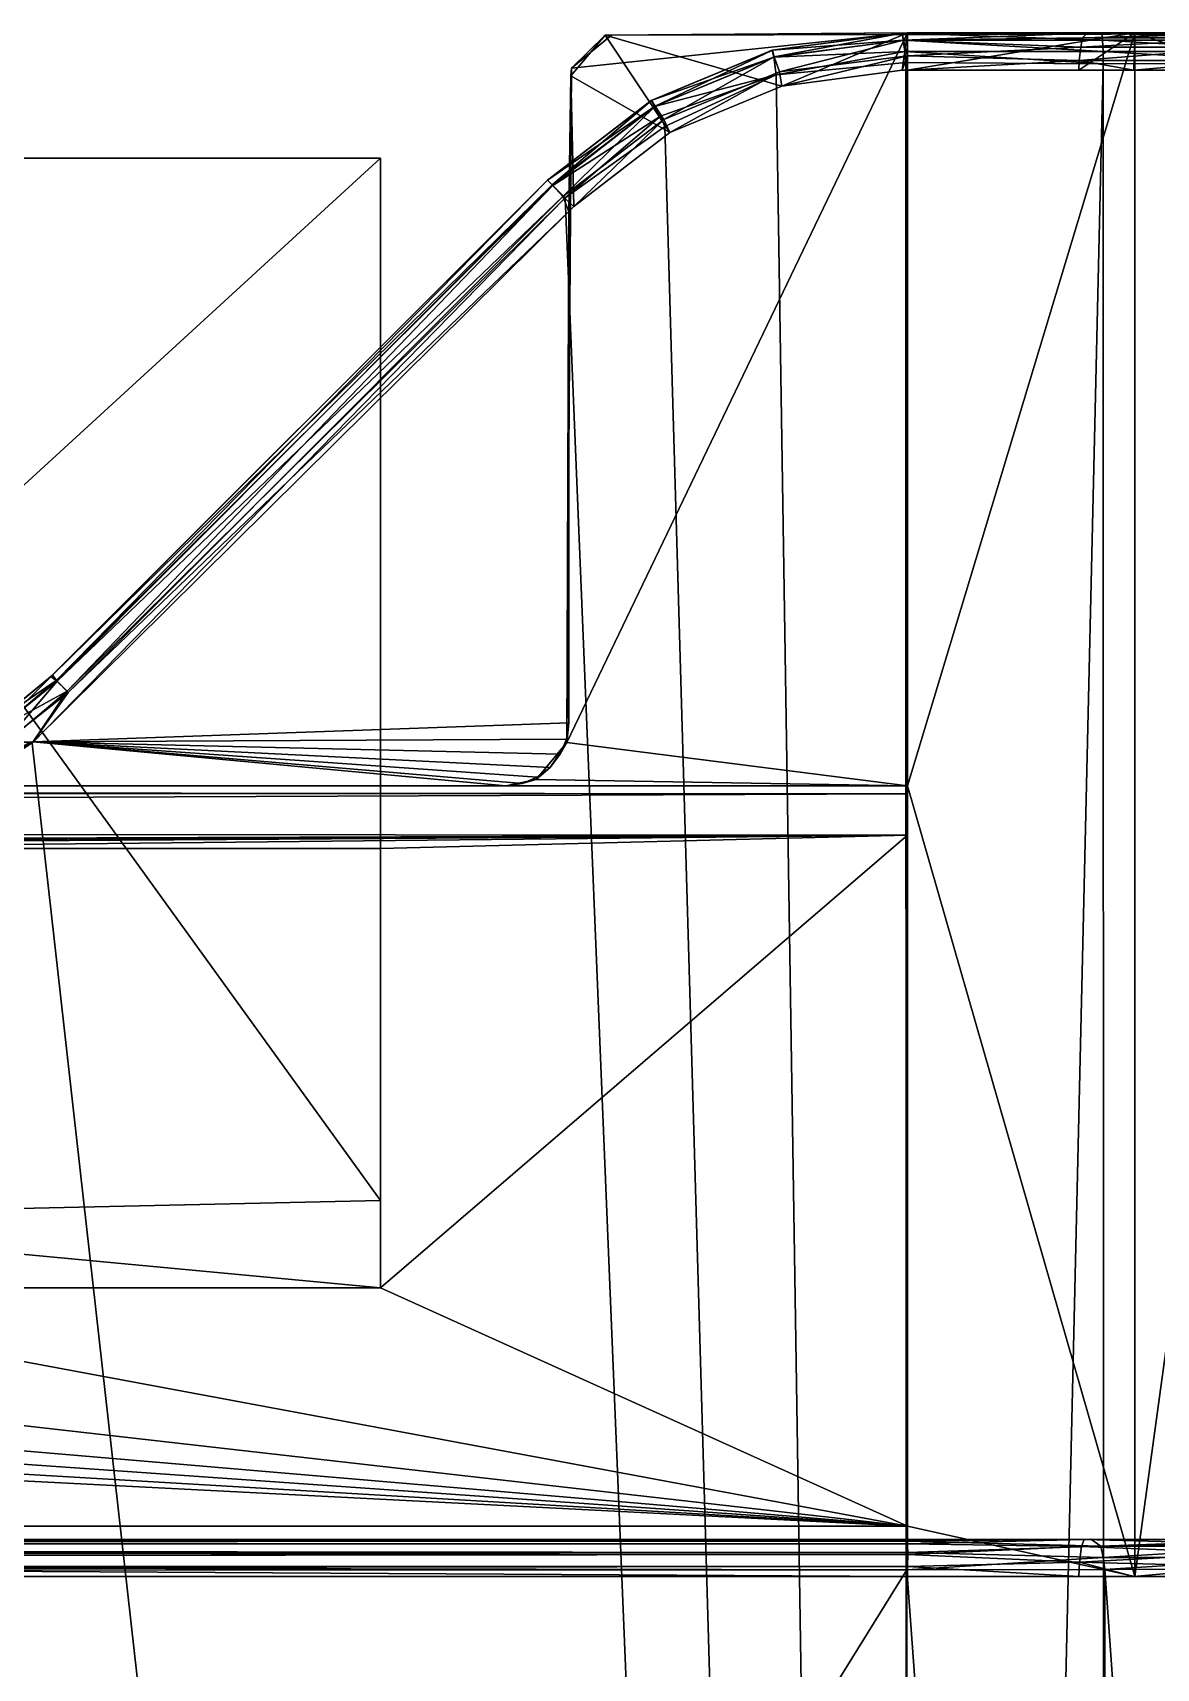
# Model space of a CAD drawing. Extents: x 1024.23 to 1033.17, y -779.2 to -772.4.
# Drawn here: x 1031.473 to 1032.368, y -773.703 to -772.4 of the extents above; entities that cross this region are included whole.
import ezdxf

# ---------------------------------------------------------------- set-up
doc = ezdxf.new("R2010")
doc.units = 0

msp = doc.modelspace()

# ---------------------------------------------------------------- linework, layer by layer
for points in [[(1032.170044, -773.000183, 2.799559), (1031.898682, -772.965759, 2.799559), (1032.170044, -772.400208, 2.799559)], [(1032.170044, -772.400208, 2.799559), (1031.898682, -772.965759, 2.799559), (1031.902222, -772.428345, 2.799559)], [(1031.929077, -772.4021, 5.399554), (1031.901733, -772.434692, 5.399554), (1031.980713, -772.479736, 5.399554)], [(1031.929077, -772.4021, 5.399554), (1031.902222, -772.428345, 2.799559), (1031.901733, -772.434692, 5.399554)], [(1031.902222, -772.428345, 2.799559), (1031.934204, -772.402039, 2.799559), (1032.170044, -772.400208, 2.799559)], [(1031.929077, -772.4021, 5.399554), (1031.934204, -772.402039, 2.799559), (1031.902222, -772.428345, 2.799559)], [(1031.929077, -772.4021, 5.399554), (1032.069946, -772.44281, 5.399554), (1032.170044, -772.400208, 5.399554)], [(1031.934204, -772.402039, 2.799559), (1031.929077, -772.4021, 5.399554), (1032.170044, -772.400208, 2.799559)], [(1032.170044, -772.400208, 2.799559), (1031.929077, -772.4021, 5.399554), (1032.869995, -772.400208, 4.699555)], [(1031.929077, -772.4021, 5.399554), (1032.170044, -772.400208, 5.399554), (1032.869995, -772.400208, 4.699555)], [(1031.980713, -772.479736, 5.399554), (1032.069946, -772.44281, 5.399554), (1031.929077, -772.4021, 5.399554)], [(1032.165894, -772.400574, 5.675252), (1032.062378, -772.414185, 5.423744), (1032.062134, -772.414246, 5.675363)], [(1032.165894, -772.400574, 5.675252), (1032.062134, -772.414246, 5.675363), (1032.166626, -772.406128, 5.688049)], [(1032.166626, -772.406128, 5.688049), (1032.062134, -772.414246, 5.675363), (1032.063599, -772.419678, 5.687993)], [(1032.165894, -772.400574, 5.675252), (1032.165649, -772.400696, 5.423609), (1032.062378, -772.414185, 5.423744)], [(1032.062378, -772.414185, 5.423744), (1032.165649, -772.400696, 5.423609), (1032.063843, -772.419556, 5.411115)], [(1032.166626, -772.406128, 5.688049), (1032.063599, -772.419678, 5.687993), (1032.167847, -772.4151, 5.695584)], [(1032.063843, -772.419556, 5.411115), (1032.165649, -772.400696, 5.423609), (1032.16687, -772.406189, 5.41114)], [(1032.063843, -772.419556, 5.411115), (1032.16687, -772.406189, 5.41114), (1032.067871, -772.431396, 5.401586)], [(1032.067871, -772.431396, 5.401586), (1032.16687, -772.406189, 5.41114), (1032.169922, -772.418579, 5.401587)], [(1032.170044, -772.400208, 5.399554), (1032.069946, -772.44281, 5.399554), (1032.165649, -772.430176, 5.399554)], [(1032.170044, -772.400208, 5.399554), (1032.165649, -772.430176, 5.399554), (1032.170044, -772.430176, 5.399554)], [(1032.165649, -772.400696, 5.423609), (1032.165894, -772.400574, 5.675252), (1032.312988, -772.400635, 5.40959)], [(1032.165649, -772.400696, 5.423609), (1032.312988, -772.400635, 5.40959), (1032.16687, -772.406189, 5.41114)], [(1032.312988, -772.400635, 5.40959), (1032.165894, -772.400574, 5.675252), (1032.324707, -772.400635, 5.662919)], [(1032.165894, -772.400574, 5.675252), (1032.166626, -772.406128, 5.688049), (1032.325195, -772.406128, 5.675667)], [(1032.165894, -772.400574, 5.675252), (1032.325195, -772.406128, 5.675667), (1032.324707, -772.400635, 5.662919)], [(1032.166626, -772.406128, 5.688049), (1032.167847, -772.4151, 5.695584), (1032.325806, -772.415222, 5.683273)], [(1032.166626, -772.406128, 5.688049), (1032.325806, -772.415222, 5.683273), (1032.325195, -772.406128, 5.675667)], [(1032.16687, -772.406189, 5.41114), (1032.312988, -772.400635, 5.40959), (1032.309448, -772.404175, 5.400816)], [(1032.16687, -772.406189, 5.41114), (1032.309448, -772.404175, 5.400816), (1032.307983, -772.411743, 5.39196)], [(1032.16687, -772.406189, 5.41114), (1032.307983, -772.411743, 5.39196), (1032.169922, -772.418579, 5.401587)], [(1032.351196, -773.630188, 2.823411), (1032.170044, -773.000183, 2.799559), (1032.351196, -772.400208, 2.823411)], [(1032.351196, -772.400208, 2.823411), (1032.170044, -773.000183, 2.799559), (1032.170044, -772.400208, 2.799559)], [(1032.869995, -772.400208, 4.699555), (1032.170044, -772.400208, 5.399554), (1032.351196, -772.400208, 5.375702)], [(1032.869995, -772.400208, 4.699555), (1032.869995, -772.400208, 3.499557), (1032.170044, -772.400208, 2.799559)], [(1032.170044, -772.400208, 2.799559), (1032.869995, -772.400208, 3.499557), (1032.846191, -772.400208, 3.318385)], [(1032.170044, -772.400208, 2.799559), (1032.846191, -772.400208, 3.318385), (1032.776245, -772.400208, 3.149558)], [(1032.776245, -772.400208, 3.149558), (1032.665039, -772.400208, 3.004583), (1032.170044, -772.400208, 2.799559)], [(1032.170044, -772.400208, 2.799559), (1032.665039, -772.400208, 3.004583), (1032.52002, -772.400208, 2.893341)], [(1032.170044, -772.400208, 2.799559), (1032.52002, -772.400208, 2.893341), (1032.351196, -772.400208, 2.823411)], [(1032.170044, -772.400208, 5.399554), (1032.170044, -772.430176, 5.399554), (1032.351196, -772.400208, 5.375702)], [(1032.351196, -772.400208, 5.375702), (1032.170044, -772.430176, 5.399554), (1032.306519, -772.430176, 5.386104)], [(1032.306519, -772.430176, 5.386104), (1032.350342, -772.430176, 5.372836), (1032.351196, -772.400208, 5.375702)], [(1032.309448, -772.404175, 5.400816), (1032.443604, -772.404175, 5.360128), (1032.307983, -772.411743, 5.39196)], [(1032.307983, -772.411743, 5.39196), (1032.443604, -772.404175, 5.360128), (1032.44043, -772.411743, 5.351739)], [(1032.312988, -772.400635, 5.40959), (1032.449097, -772.400513, 5.368304), (1032.309448, -772.404175, 5.400816)], [(1032.309448, -772.404175, 5.400816), (1032.449097, -772.400513, 5.368304), (1032.443604, -772.404175, 5.360128)], [(1032.312988, -772.400635, 5.40959), (1032.324707, -772.400635, 5.662919), (1032.449097, -772.400513, 5.368304)], [(1032.449097, -772.400513, 5.368304), (1032.324707, -772.400635, 5.662919), (1032.473267, -772.400757, 5.627438)], [(1032.324707, -772.400635, 5.662919), (1032.325195, -772.406128, 5.675667), (1032.476074, -772.406128, 5.639363)], [(1032.324707, -772.400635, 5.662919), (1032.476074, -772.406128, 5.639363), (1032.473267, -772.400757, 5.627438)], [(1032.325195, -772.406128, 5.675667), (1032.325806, -772.415222, 5.683273), (1032.477783, -772.415222, 5.646788)], [(1032.325195, -772.406128, 5.675667), (1032.477783, -772.415222, 5.646788), (1032.476074, -772.406128, 5.639363)], [(1032.351196, -772.400208, 5.375702), (1032.350342, -772.430176, 5.372836), (1032.437866, -772.430176, 5.34627)], [(1032.52002, -772.400208, 2.893341), (1032.52002, -773.630188, 2.893341), (1032.351196, -773.630188, 2.823411)], [(1032.52002, -772.400208, 2.893341), (1032.351196, -773.630188, 2.823411), (1032.351196, -772.400208, 2.823411)], [(1032.869995, -772.400208, 4.699555), (1032.351196, -772.400208, 5.375702), (1032.52002, -772.400208, 5.305772)], [(1032.351196, -772.400208, 5.375702), (1032.437866, -772.430176, 5.34627), (1032.52002, -772.400208, 5.305772)], [(1032.062134, -772.414246, 5.675363), (1031.966064, -772.454102, 5.423744), (1031.965698, -772.454224, 5.675362)], [(1032.062134, -772.414246, 5.675363), (1031.965698, -772.454224, 5.675362), (1032.063599, -772.419678, 5.687993)], [(1032.063599, -772.419678, 5.687993), (1031.965698, -772.454224, 5.675362), (1031.968506, -772.459045, 5.687992)], [(1032.062134, -772.414246, 5.675363), (1032.062378, -772.414185, 5.423744), (1031.966064, -772.454102, 5.423744)], [(1031.966064, -772.454102, 5.423744), (1032.062378, -772.414185, 5.423744), (1031.968872, -772.458862, 5.411116)], [(1032.063599, -772.419678, 5.687993), (1031.968506, -772.459045, 5.687992), (1032.06543, -772.433716, 5.698344)], [(1031.968872, -772.458862, 5.411116), (1032.062378, -772.414185, 5.423744), (1032.063843, -772.419556, 5.411115)], [(1031.968872, -772.458862, 5.411116), (1032.063843, -772.419556, 5.411115), (1031.97583, -772.469299, 5.401586)], [(1031.97583, -772.469299, 5.401586), (1032.063843, -772.419556, 5.411115), (1032.067871, -772.431396, 5.401586)], [(1032.167847, -772.4151, 5.695584), (1032.063599, -772.419678, 5.687993), (1032.06543, -772.433716, 5.698344)], [(1032.167847, -772.4151, 5.695584), (1032.06543, -772.433716, 5.698344), (1032.168579, -772.423828, 5.699005)], [(1032.067871, -772.431396, 5.401586), (1032.169922, -772.418579, 5.401587), (1032.069946, -772.44281, 5.399554)], [(1032.069946, -772.44281, 5.399554), (1032.169922, -772.418579, 5.401587), (1032.165649, -772.430176, 5.399554)], [(1032.169922, -772.418579, 5.401587), (1032.170044, -772.430176, 5.399554), (1032.165649, -772.430176, 5.399554)], [(1032.167847, -772.4151, 5.695584), (1032.168579, -772.423828, 5.699005), (1032.325806, -772.424988, 5.687001)], [(1032.167847, -772.4151, 5.695584), (1032.325806, -772.424988, 5.687001), (1032.325806, -772.415222, 5.683273)], [(1032.169922, -772.418579, 5.401587), (1032.307983, -772.411743, 5.39196), (1032.306763, -772.422424, 5.387106)], [(1032.169922, -772.418579, 5.401587), (1032.306763, -772.422424, 5.387106), (1032.170044, -772.430176, 5.399554)], [(1032.307983, -772.411743, 5.39196), (1032.44043, -772.411743, 5.351739), (1032.306763, -772.422424, 5.387106)], [(1032.306763, -772.422424, 5.387106), (1032.44043, -772.411743, 5.351739), (1032.438232, -772.422424, 5.347215)], [(1032.325806, -772.415222, 5.683273), (1032.325806, -772.424988, 5.687001), (1032.478149, -772.424438, 5.650414)], [(1032.325806, -772.415222, 5.683273), (1032.478149, -772.424438, 5.650414), (1032.477783, -772.415222, 5.646788)], [(1031.900024, -772.542603, 5.399554), (1031.902222, -772.428345, 2.799559), (1031.898682, -772.965759, 2.799559)], [(1031.901733, -772.434692, 5.399554), (1031.902222, -772.428345, 2.799559), (1031.900024, -772.542603, 5.399554)], [(1031.97583, -772.469299, 5.401586), (1032.067871, -772.431396, 5.401586), (1031.980713, -772.479736, 5.399554)], [(1031.980713, -772.479736, 5.399554), (1032.067871, -772.431396, 5.401586), (1032.069946, -772.44281, 5.399554)], [(1032.168579, -772.423828, 5.699005), (1032.06543, -772.433716, 5.698344), (1032.170044, -779.170166, 5.699554)], [(1032.168579, -772.423828, 5.699005), (1032.170044, -779.170166, 5.699554), (1032.325806, -772.424988, 5.687001)], [(1032.170044, -772.430176, 5.399554), (1032.306763, -772.422424, 5.387106), (1032.306519, -772.430176, 5.386104)], [(1032.325806, -772.424988, 5.687001), (1032.170044, -779.170166, 5.699554), (1032.327148, -779.175659, 5.686722)], [(1032.350342, -772.430176, 5.372836), (1032.306519, -772.430176, 5.386104), (1032.306763, -772.422424, 5.387106)], [(1032.306763, -772.422424, 5.387106), (1032.438232, -772.422424, 5.347215), (1032.350342, -772.430176, 5.372836)], [(1032.325806, -772.424988, 5.687001), (1032.327148, -779.175659, 5.686722), (1032.478149, -772.424438, 5.650414)], [(1032.478149, -772.424438, 5.650414), (1032.327148, -779.175659, 5.686722), (1032.479492, -779.176147, 5.64992)], [(1032.350342, -772.430176, 5.372836), (1032.438232, -772.422424, 5.347215), (1032.437866, -772.430176, 5.34627)], [(1031.904053, -772.538574, 5.399554), (1031.901733, -772.434692, 5.399554), (1031.900024, -772.542603, 5.399554)], [(1031.980713, -772.479736, 5.399554), (1031.901733, -772.434692, 5.399554), (1031.904053, -772.538574, 5.399554)], [(1032.06543, -772.433716, 5.698344), (1031.968506, -772.459045, 5.687992), (1031.973145, -772.466736, 5.695535)], [(1032.06543, -772.433716, 5.698344), (1031.973145, -772.466736, 5.695535), (1031.976685, -772.474915, 5.698992)], [(1032.170044, -779.170166, 5.699554), (1032.06543, -772.433716, 5.698344), (1031.976685, -772.474915, 5.698992)], [(1031.965698, -772.454224, 5.675362), (1031.966064, -772.454102, 5.423744), (1031.883057, -772.517578, 5.424333)], [(1031.883057, -772.517578, 5.424333), (1031.966064, -772.454102, 5.423744), (1031.886841, -772.521301, 5.411721)], [(1031.965698, -772.454224, 5.675362), (1031.883057, -772.517578, 5.424333), (1031.883179, -772.5177, 5.675816)], [(1031.965698, -772.454224, 5.675362), (1031.883179, -772.5177, 5.675816), (1031.968506, -772.459045, 5.687992)], [(1031.886841, -772.521301, 5.411721), (1031.966064, -772.454102, 5.423744), (1031.968872, -772.458862, 5.411116)], [(1031.886841, -772.521301, 5.411721), (1031.968872, -772.458862, 5.411116), (1031.895386, -772.530579, 5.401628)], [(1031.895386, -772.530579, 5.401628), (1031.968872, -772.458862, 5.411116), (1031.97583, -772.469299, 5.401586)], [(1031.968506, -772.459045, 5.687992), (1031.883179, -772.5177, 5.675816), (1031.887451, -772.521912, 5.688518)], [(1031.968506, -772.459045, 5.687992), (1031.887451, -772.521912, 5.688518), (1031.973145, -772.466736, 5.695535)], [(1031.973145, -772.466736, 5.695535), (1031.887451, -772.521912, 5.688518), (1031.897217, -772.531799, 5.698344)], [(1031.895386, -772.530579, 5.401628), (1031.97583, -772.469299, 5.401586), (1031.904053, -772.538574, 5.399554)], [(1031.973145, -772.466736, 5.695535), (1031.897217, -772.531799, 5.698344), (1031.976685, -772.474915, 5.698992)], [(1031.904053, -772.538574, 5.399554), (1031.97583, -772.469299, 5.401586), (1031.980713, -772.479736, 5.399554)], [(1032.170044, -779.170166, 5.699554), (1031.976685, -772.474915, 5.698992), (1031.897217, -772.531799, 5.698344)], [(1031.75, -773.050232, 2.679559), (1031.75, -772.500183, 2.639559), (1031.150024, -773.050232, 2.679559)], [(1031.150024, -773.050232, 2.679559), (1031.75, -772.500183, 2.639559), (1031.150024, -772.500183, 2.679559)], [(1031.75, -772.500183, 2.639559), (1031.150024, -772.500183, 2.479559), (1031.150024, -772.500183, 2.679559)], [(1031.150024, -773.343872, 2.515422), (1031.150024, -772.500183, 2.479559), (1031.75, -773.33075, 2.504864)], [(1031.75, -773.33075, 2.504864), (1031.150024, -772.500183, 2.479559), (1031.75, -772.500183, 2.639559)], [(1031.75, -773.33075, 2.504864), (1031.75, -772.500183, 2.639559), (1031.75, -773.050232, 2.679559)], [(1031.883179, -772.5177, 5.675816), (1031.883057, -772.517578, 5.424333), (1031.487549, -772.913147, 5.675218)], [(1031.487549, -772.913147, 5.675218), (1031.883057, -772.517578, 5.424333), (1031.48877, -772.912109, 5.423688)], [(1031.491821, -772.91626, 5.687386), (1031.883179, -772.5177, 5.675816), (1031.487549, -772.913147, 5.675218)], [(1031.886841, -772.521301, 5.411721), (1031.48877, -772.912109, 5.423688), (1031.883057, -772.517578, 5.424333)], [(1031.886841, -772.521301, 5.411721), (1031.492432, -772.91687, 5.410591), (1031.48877, -772.912109, 5.423688)], [(1031.491821, -772.91626, 5.687386), (1031.887451, -772.521912, 5.688518), (1031.883179, -772.5177, 5.675816)], [(1031.500366, -772.924866, 5.6972), (1031.887451, -772.521912, 5.688518), (1031.491821, -772.91626, 5.687386)], [(1031.895386, -772.530579, 5.401628), (1031.492432, -772.91687, 5.410591), (1031.886841, -772.521301, 5.411721)], [(1031.500366, -772.924866, 5.6972), (1031.897217, -772.531799, 5.698344), (1031.887451, -772.521912, 5.688518)], [(1031.472534, -772.96637, 5.699553), (1032.170044, -779.170166, 5.699554), (1031.897217, -772.531799, 5.698344)], [(1031.472534, -772.96637, 5.699553), (1031.897217, -772.531799, 5.698344), (1031.500366, -772.924866, 5.6972)], [(1031.895386, -772.530579, 5.401628), (1031.501343, -772.925781, 5.401361), (1031.492432, -772.91687, 5.410591)], [(1031.900024, -772.542603, 5.399554), (1031.501343, -772.925781, 5.401361), (1031.895386, -772.530579, 5.401628)], [(1031.895386, -772.530579, 5.401628), (1031.904053, -772.538574, 5.399554), (1031.900024, -772.542603, 5.399554)], [(1031.900024, -772.542603, 5.399554), (1031.900024, -772.950195, 5.399554), (1031.473511, -772.965149, 5.399556)], [(1031.900024, -772.542603, 5.399554), (1031.473511, -772.965149, 5.399556), (1031.501343, -772.925781, 5.401361)], [(1031.900024, -772.542603, 5.399554), (1031.898682, -772.965759, 2.799559), (1031.900024, -772.950195, 5.399554)], [(1031.443115, -772.949707, 5.423792), (1031.442139, -772.950317, 5.675314), (1031.48877, -772.912109, 5.423688)], [(1031.48877, -772.912109, 5.423688), (1031.442139, -772.950317, 5.675314), (1031.487549, -772.913147, 5.675218)], [(1031.442139, -772.950317, 5.675314), (1031.491821, -772.91626, 5.687386), (1031.487549, -772.913147, 5.675218)], [(1031.48877, -772.912109, 5.423688), (1031.445557, -772.954773, 5.411119), (1031.443115, -772.949707, 5.423792)], [(1031.492432, -772.91687, 5.410591), (1031.445557, -772.954773, 5.411119), (1031.48877, -772.912109, 5.423688)], [(1031.445923, -772.954468, 5.687989), (1031.491821, -772.91626, 5.687386), (1031.442139, -772.950317, 5.675314)], [(1031.492432, -772.91687, 5.410591), (1031.45105, -772.965393, 5.401891), (1031.445557, -772.954773, 5.411119)], [(1031.445923, -772.954468, 5.687989), (1031.500366, -772.924866, 5.6972), (1031.491821, -772.91626, 5.687386)], [(1031.453735, -772.964233, 5.697521), (1031.500366, -772.924866, 5.6972), (1031.445923, -772.954468, 5.687989)], [(1031.501343, -772.925781, 5.401361), (1031.45105, -772.965393, 5.401891), (1031.492432, -772.91687, 5.410591)], [(1031.473511, -772.965149, 5.399556), (1031.45105, -772.965393, 5.401891), (1031.501343, -772.925781, 5.401361)], [(1031.453735, -772.964233, 5.697521), (1031.472534, -772.96637, 5.699553), (1031.500366, -772.924866, 5.6972)], [(1031.473511, -772.965149, 5.399556), (1031.900024, -772.950195, 5.399554), (1031.898315, -772.963135, 5.399554)], [(1031.898682, -772.965759, 2.799559), (1031.898315, -772.963135, 5.399554), (1031.900024, -772.950195, 5.399554)], [(1031.472534, -772.96637, 5.699553), (1030.301636, -773.736206, 5.699123), (1032.170044, -779.170166, 5.699554)], [(1031.413208, -773.000183, 5.399554), (1031.396362, -772.995667, 5.401269), (1031.473511, -772.965149, 5.399556)], [(1031.396362, -772.995667, 5.401269), (1031.45105, -772.965393, 5.401891), (1031.473511, -772.965149, 5.399556)], [(1031.413208, -773.000183, 5.399554), (1031.473511, -772.965149, 5.399556), (1031.849976, -773.000183, 5.399554)], [(1031.898315, -772.963135, 5.399554), (1031.893311, -772.975159, 5.399554), (1031.473511, -772.965149, 5.399556)], [(1031.473511, -772.965149, 5.399556), (1031.893311, -772.975159, 5.399554), (1031.885376, -772.985535, 5.399554)], [(1031.473511, -772.965149, 5.399556), (1031.885376, -772.985535, 5.399554), (1031.875, -772.993469, 5.399554)], [(1031.849976, -773.000183, 5.399554), (1031.473511, -772.965149, 5.399556), (1031.862915, -772.998474, 5.399554)], [(1031.862915, -772.998474, 5.399554), (1031.473511, -772.965149, 5.399556), (1031.875, -772.993469, 5.399554)], [(1032.170044, -773.000183, 2.799559), (1031.874023, -772.995178, 2.799559), (1031.898682, -772.965759, 2.799559)], [(1031.874023, -772.995178, 2.799559), (1031.885376, -772.985535, 5.399554), (1031.898682, -772.965759, 2.799559)], [(1031.898682, -772.965759, 2.799559), (1031.885376, -772.985535, 5.399554), (1031.893311, -772.975159, 5.399554)], [(1031.898682, -772.965759, 2.799559), (1031.893311, -772.975159, 5.399554), (1031.898315, -772.963135, 5.399554)], [(1031.874023, -772.995178, 2.799559), (1031.875, -772.993469, 5.399554), (1031.885376, -772.985535, 5.399554)], [(1032.170044, -773.006775, 2.700339), (1025.230103, -773.006287, 2.703206), (1025.230103, -773.000183, 2.729559)], [(1032.170044, -773.006775, 2.700339), (1025.230103, -773.000183, 2.729559), (1032.170044, -773.000183, 2.729559)], [(1028.962158, -773.000183, 2.729559), (1029.177979, -773.000183, 3.464548), (1031.849976, -773.000183, 2.799559)], [(1028.962158, -773.000183, 2.729559), (1031.849976, -773.000183, 2.799559), (1032.170044, -773.000183, 2.729559)], [(1029.177979, -773.000183, 3.464548), (1031.849976, -773.000183, 3.464548), (1031.849976, -773.000183, 2.799559)], [(1029.681763, -773.000183, 3.467597), (1031.849976, -773.000183, 3.464548), (1029.177979, -773.000183, 3.464548)], [(1030.200073, -773.000183, 4.699555), (1031.849976, -773.000183, 3.464548), (1029.681763, -773.000183, 3.467597)], [(1030.200073, -773.000183, 4.699555), (1030.200073, -773.000183, 5.399554), (1031.849976, -773.000183, 3.464548)], [(1031.849976, -773.000183, 3.464548), (1030.200073, -773.000183, 5.399554), (1031.413208, -773.000183, 5.399554)], [(1031.849976, -773.000183, 3.464548), (1031.413208, -773.000183, 5.399554), (1031.849976, -773.000183, 5.399554)], [(1032.170044, -773.000183, 2.799559), (1031.849976, -773.000183, 2.799559), (1031.874023, -772.995178, 2.799559)], [(1031.849976, -773.000183, 2.799559), (1031.849976, -773.000183, 5.399554), (1031.874023, -772.995178, 2.799559)], [(1031.874023, -772.995178, 2.799559), (1031.849976, -773.000183, 5.399554), (1031.862915, -772.998474, 5.399554)], [(1032.170044, -773.000183, 2.729559), (1031.849976, -773.000183, 2.799559), (1032.170044, -773.000183, 2.799559)], [(1031.874023, -772.995178, 2.799559), (1031.862915, -772.998474, 5.399554), (1031.875, -772.993469, 5.399554)], [(1032.351196, -773.630188, 2.823411), (1032.170044, -773.59021, 2.799559), (1032.170044, -773.000183, 2.799559)], [(1032.170044, -773.59021, 2.799559), (1032.170044, -773.59021, 2.679559), (1032.170044, -773.000183, 2.799559)], [(1032.170044, -773.000183, 2.799559), (1032.170044, -773.59021, 2.679559), (1032.170044, -773.039612, 2.680675)], [(1032.170044, -773.039612, 2.680675), (1032.170044, -773.006775, 2.700339), (1032.170044, -773.000183, 2.729559)], [(1032.170044, -773.039612, 2.680675), (1032.170044, -773.000183, 2.729559), (1032.170044, -773.000183, 2.799559)], [(1032.170044, -773.006775, 2.700339), (1025.230103, -773.034973, 2.681465), (1025.230103, -773.006287, 2.703206)], [(1032.170044, -773.039612, 2.680675), (1025.230103, -773.034973, 2.681465), (1032.170044, -773.006775, 2.700339)], [(1028.940063, -773.050232, 2.679559), (1025.230103, -773.034973, 2.681465), (1032.170044, -773.039612, 2.680675)], [(1032.170044, -773.039612, 2.680675), (1029.459961, -773.050232, 2.679559), (1028.940063, -773.050232, 2.679559)], [(1032.170044, -773.039612, 2.680675), (1029.940063, -773.050232, 2.679559), (1029.459961, -773.050232, 2.679559)], [(1030.5, -773.050232, 2.679559), (1029.940063, -773.050232, 2.679559), (1032.170044, -773.039612, 2.680675)], [(1032.170044, -773.039612, 2.680675), (1031.150024, -773.050232, 2.679559), (1030.5, -773.050232, 2.679559)], [(1032.170044, -773.039612, 2.680675), (1031.75, -773.050232, 2.679559), (1031.150024, -773.050232, 2.679559)], [(1031.75, -773.050232, 2.679559), (1032.170044, -773.039612, 2.680675), (1031.75, -773.400208, 2.679559)], [(1031.75, -773.400208, 2.679559), (1032.170044, -773.039612, 2.680675), (1032.170044, -773.59021, 2.679559)], [(1031.75, -773.400208, 2.679559), (1031.75, -773.33075, 2.504864), (1031.75, -773.050232, 2.679559)], [(1031.150024, -773.343872, 2.515422), (1031.75, -773.33075, 2.504864), (1031.75, -773.400208, 2.679559)], [(1031.150024, -773.343872, 2.515422), (1031.75, -773.400208, 2.679559), (1031.150024, -773.400208, 2.679559)], [(1025.230103, -773.59021, 2.679559), (1028.459961, -773.400208, 2.679559), (1032.170044, -773.59021, 2.679559)], [(1028.940063, -773.400208, 2.679559), (1032.170044, -773.59021, 2.679559), (1028.459961, -773.400208, 2.679559)], [(1029.459961, -773.400208, 2.679559), (1032.170044, -773.59021, 2.679559), (1028.940063, -773.400208, 2.679559)], [(1029.459961, -773.400208, 2.679559), (1029.940063, -773.400208, 2.679559), (1032.170044, -773.59021, 2.679559)], [(1029.940063, -773.400208, 2.679559), (1030.5, -773.400208, 2.679559), (1032.170044, -773.59021, 2.679559)], [(1031.150024, -773.400208, 2.679559), (1032.170044, -773.59021, 2.679559), (1030.5, -773.400208, 2.679559)], [(1031.75, -773.400208, 2.679559), (1032.170044, -773.59021, 2.679559), (1031.150024, -773.400208, 2.679559)], [(1032.170044, -773.59021, 2.799559), (1032.170044, -773.630188, 2.799559), (1025.230103, -773.59021, 2.799559)], [(1025.230103, -773.59021, 2.799559), (1032.170044, -773.630188, 2.799559), (1025.230103, -773.630188, 2.799559)], [(1025.230103, -773.59021, 2.679559), (1032.170044, -773.59021, 2.679559), (1025.230103, -773.59021, 2.799559)], [(1025.230103, -773.59021, 2.799559), (1032.170044, -773.59021, 2.679559), (1032.170044, -773.59021, 2.799559)], [(1032.170044, -773.630188, 2.799559), (1032.170044, -773.59021, 2.799559), (1032.351196, -773.630188, 2.823411)], [(1032.168579, -773.600708, 2.774809), (1032.31604, -773.600403, 2.53541), (1025.227417, -773.600769, 2.775588)], [(1025.227417, -773.600769, 2.775588), (1032.31604, -773.600403, 2.53541), (1025.230103, -773.600647, 2.523717)], [(1032.168579, -773.600708, 2.774809), (1025.227417, -773.600769, 2.775588), (1032.170044, -773.604187, 2.784559)], [(1032.170044, -773.604187, 2.784559), (1025.227417, -773.600769, 2.775588), (1025.230103, -773.60614, 2.788103)], [(1025.230103, -773.600647, 2.523717), (1032.31604, -773.600403, 2.53541), (1032.170044, -773.60199, 2.518655)], [(1025.230103, -773.600647, 2.523717), (1032.170044, -773.60199, 2.518655), (1025.230103, -773.604187, 2.514559)], [(1025.230103, -773.604187, 2.514559), (1032.170044, -773.60199, 2.518655), (1032.170044, -773.611206, 2.506019)], [(1025.230103, -773.604187, 2.514559), (1032.170044, -773.611206, 2.506019), (1025.230103, -773.612366, 2.50515)], [(1032.170044, -773.604187, 2.784559), (1025.230103, -773.60614, 2.788103), (1032.170288, -773.612732, 2.794226)], [(1032.310669, -773.600708, 2.78934), (1032.31604, -773.600403, 2.53541), (1032.168579, -773.600708, 2.774809)], [(1032.310669, -773.600708, 2.78934), (1032.168579, -773.600708, 2.774809), (1032.170044, -773.604187, 2.784559)], [(1032.31604, -773.600403, 2.53541), (1032.323975, -773.60614, 2.523248), (1032.170044, -773.60199, 2.518655)], [(1032.310669, -773.600708, 2.78934), (1032.170044, -773.604187, 2.784559), (1032.308594, -773.606323, 2.801836)], [(1032.323975, -773.60614, 2.523248), (1032.170044, -773.611206, 2.506019), (1032.170044, -773.60199, 2.518655)], [(1032.170044, -773.604187, 2.784559), (1032.170288, -773.612732, 2.794226), (1032.308594, -773.606323, 2.801836)], [(1032.443604, -773.604187, 2.838985), (1032.310669, -773.600708, 2.78934), (1032.308594, -773.606323, 2.801836)], [(1032.443604, -773.604187, 2.838985), (1032.308594, -773.606323, 2.801836), (1032.439941, -773.611694, 2.847192)], [(1032.310669, -773.600708, 2.78934), (1032.469482, -773.600647, 2.570938), (1032.31604, -773.600403, 2.53541)], [(1032.445557, -773.600647, 2.829747), (1032.469482, -773.600647, 2.570938), (1032.310669, -773.600708, 2.78934)], [(1032.445557, -773.600647, 2.829747), (1032.310669, -773.600708, 2.78934), (1032.443604, -773.604187, 2.838985)], [(1032.469482, -773.600647, 2.570938), (1032.323975, -773.60614, 2.523248), (1032.31604, -773.600403, 2.53541)], [(1032.469482, -773.600647, 2.570938), (1032.474854, -773.60614, 2.559357), (1032.323975, -773.60614, 2.523248)], [(1032.170288, -773.612732, 2.794226), (1025.230103, -773.60614, 2.788103), (1025.230347, -773.620117, 2.797944)], [(1025.230103, -773.612366, 2.50515), (1032.170044, -773.611206, 2.506019), (1032.169434, -773.624878, 2.499829)], [(1025.230103, -773.612366, 2.50515), (1032.169434, -773.624878, 2.499829), (1025.232544, -773.625916, 2.499632)], [(1032.170288, -773.612732, 2.794226), (1025.230347, -773.620117, 2.797944), (1032.170044, -773.622375, 2.798536)], [(1032.325806, -773.615173, 2.51584), (1032.169434, -773.624878, 2.499829), (1032.170044, -773.611206, 2.506019)], [(1032.325806, -773.615173, 2.51584), (1032.327148, -773.624695, 2.512391), (1032.169434, -773.624878, 2.499829)], [(1032.323975, -773.60614, 2.523248), (1032.325806, -773.615173, 2.51584), (1032.170044, -773.611206, 2.506019)], [(1032.306885, -773.618835, 2.811103), (1032.170288, -773.612732, 2.794226), (1032.170044, -773.622375, 2.798536)], [(1032.308594, -773.606323, 2.801836), (1032.170288, -773.612732, 2.794226), (1032.306885, -773.618835, 2.811103)], [(1032.439941, -773.611694, 2.847192), (1032.308594, -773.606323, 2.801836), (1032.306885, -773.618835, 2.811103)], [(1032.439941, -773.611694, 2.847192), (1032.306885, -773.618835, 2.811103), (1032.438232, -773.622375, 2.851899)], [(1032.474854, -773.60614, 2.559357), (1032.325806, -773.615173, 2.51584), (1032.323975, -773.60614, 2.523248)], [(1032.474854, -773.60614, 2.559357), (1032.477783, -773.615173, 2.552325), (1032.325806, -773.615173, 2.51584)], [(1032.477783, -773.615173, 2.552325), (1032.327148, -773.624695, 2.512391), (1032.325806, -773.615173, 2.51584)], [(1032.477783, -773.615173, 2.552325), (1032.479492, -773.624207, 2.549193), (1032.327148, -773.624695, 2.512391)], [(1032.170044, -773.622375, 2.798536), (1025.230347, -773.620117, 2.797944), (1025.230103, -773.630188, 2.799559)], [(1032.170044, -773.622375, 2.798536), (1025.230103, -773.630188, 2.799559), (1032.170044, -773.630188, 2.799559)], [(1032.169434, -773.624878, 2.499829), (1030.831055, -775.782593, 2.499917), (1025.232544, -773.625916, 2.499632)], [(1032.171021, -775.776367, 2.500216), (1030.831055, -775.782593, 2.499917), (1032.169434, -773.624878, 2.499829)], [(1032.325806, -775.77533, 2.512113), (1032.169434, -773.624878, 2.499829), (1032.327148, -773.624695, 2.512391)], [(1032.171021, -775.776367, 2.500216), (1032.169434, -773.624878, 2.499829), (1032.325806, -775.77533, 2.512113)], [(1032.306519, -773.630188, 2.813009), (1032.306885, -773.618835, 2.811103), (1032.170044, -773.622375, 2.798536)], [(1032.306519, -773.630188, 2.813009), (1032.170044, -773.622375, 2.798536), (1032.170044, -773.630188, 2.799559)], [(1032.350342, -773.630188, 2.826278), (1032.306885, -773.618835, 2.811103), (1032.306519, -773.630188, 2.813009)], [(1032.350342, -773.630188, 2.826278), (1032.438232, -773.622375, 2.851899), (1032.306885, -773.618835, 2.811103)], [(1032.325806, -775.77533, 2.512113), (1032.327148, -773.624695, 2.512391), (1032.478149, -775.77594, 2.548699)], [(1032.478149, -775.77594, 2.548699), (1032.327148, -773.624695, 2.512391), (1032.479492, -773.624207, 2.549193)], [(1032.437866, -773.630188, 2.852843), (1032.438232, -773.622375, 2.851899), (1032.350342, -773.630188, 2.826278)]]:
    msp.add_3dface(points)

doc.saveas('drawing.dxf')
